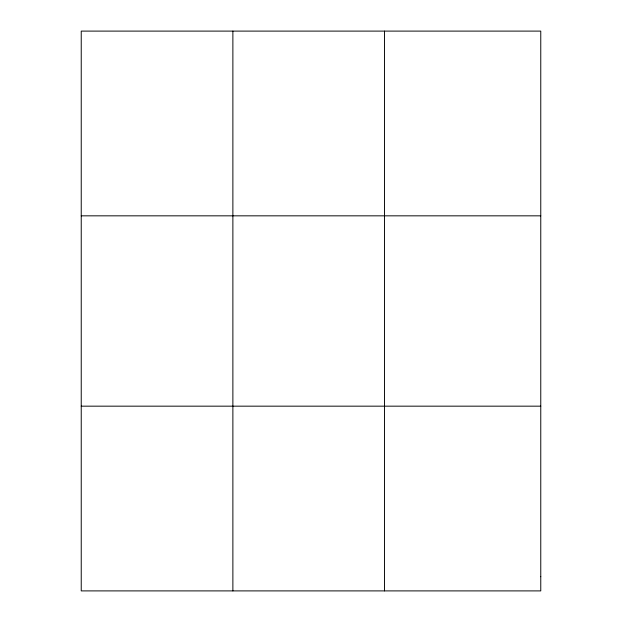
<?xml version="1.0" encoding="UTF-8"?>
<svg xmlns="http://www.w3.org/2000/svg" width="622" height="622" viewBox="0 0 622 622"><rect width="100%" height="100%" fill="white"/><g stroke="black" fill="none" stroke-linecap="round" stroke-linejoin="round"><path stroke-width="0.93" d="M232.877 590.9L232.877 31.1M384.528 590.9L384.528 31.1M81.233 215.834L540.767 215.834M81.233 406.166L540.767 406.166M540.767 576.687L540.767 590.9L81.233 590.9L81.233 31.1L540.767 31.1L540.767 576.687"/></g></svg>
